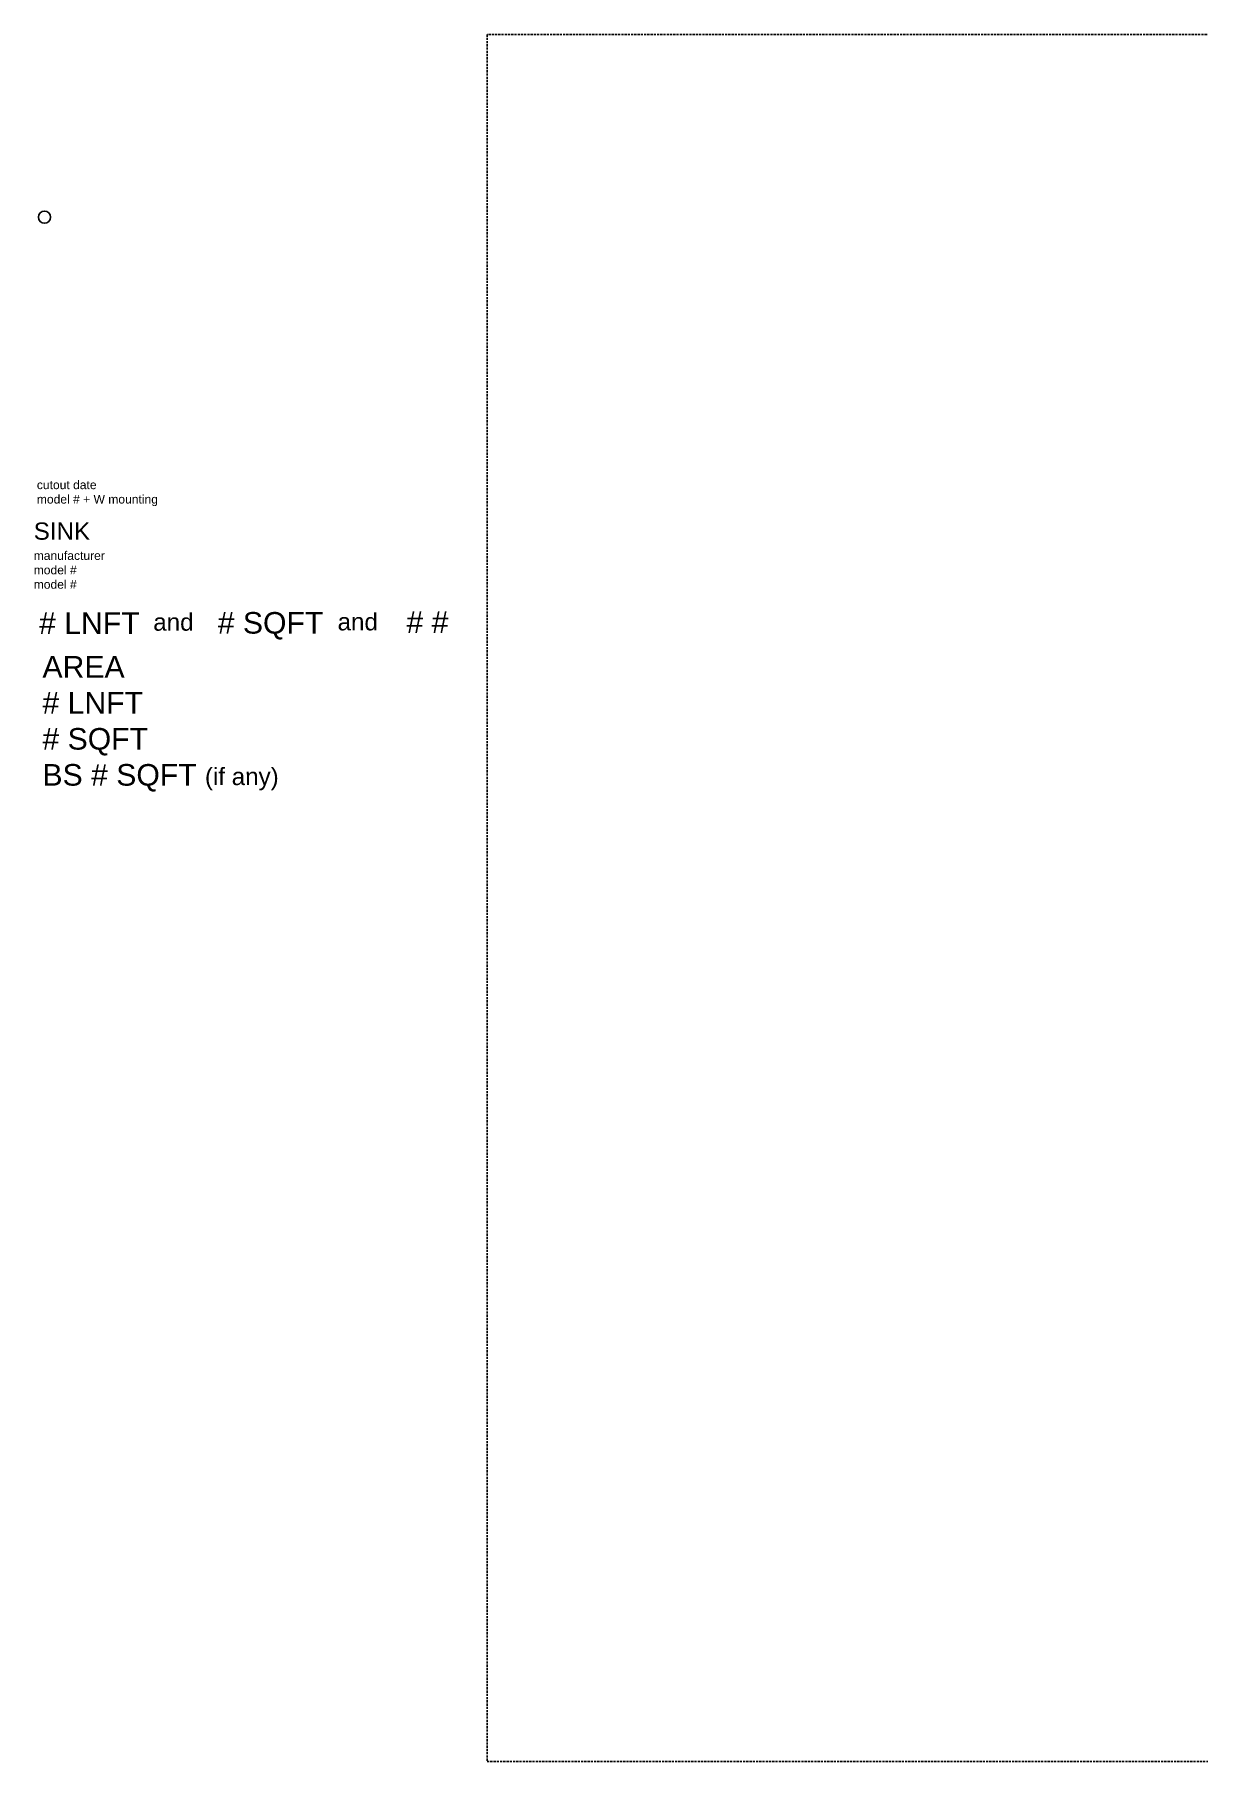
# Model space of a CAD drawing. Extents: x -347 to 953, y -714 to 758.
# Drawn here: x 309.4 to 444.1, y -55.1 to 144.7 of the extents above; entities that cross this region are included whole.
import ezdxf
from ezdxf.enums import TextEntityAlignment as Align

# ---------------------------------------------------------------- set-up
doc = ezdxf.new("R2010")
doc.units = 0
doc.header["$MEASUREMENT"] = 0
doc.linetypes.add('DASHED', pattern=[0.75, 0.5, -0.25])
doc.layers.get('0').update_dxf_attribs({"linetype": 'CONTINUOUS'})
doc.layers.add('No Print', color=8, linetype='CONTINUOUS', plot=False)
doc.layers.add('Reference', color=7, linetype='CONTINUOUS', transparency=0.5)
doc.styles.add('Model Text', font='arial.ttf', dxfattribs={"height": 2})
doc.styles.get("Standard").update_dxf_attribs({"font": 'arial.ttf'})

msp = doc.modelspace()

# ---------------------------------------------------------------- linework, layer by layer
at = {"color": 3, "linetype": 'Continuous'}
msp.add_circle((310.55614, 123.544988), 0.707983, dxfattribs=at)
at = {"layer": 'No Print', "linetype": 'DASHED', "ltscale": 0.5}
msp.add_lwpolyline([(361.781708, -55.14838), (646.82112, -55.14838), (646.82112, 144.680528), (361.781708, 144.680528)], close=True, dxfattribs=at)

# ---------------------------------------------------------------- texts
for s, p in [('# LNFT', (309.931001, 77.823023)), ('# SQFT', (330.606281, 77.855452)), ('# #', (352.458439, 77.937901))]:
    msp.add_text(s, height=2.5).set_placement(p, align=Align.TOP_LEFT)
at = {"linetype": 'Continuous', "attachment_point": 1, "style": 'Model Text'}
for s, insert, char_height in [('cutout date\\Pmodel # + W mounting', (309.675075, 93.07588), 1), ('{\\H2x;\\C3;SINK\\P\\H0.5x;manufacturer\\Pmodel #\\Pmodel #}', (309.312737, 88.222818), 1), ('{\\C3;AREA\\P}# LNFT\\P# SQFT{\\C3;\\P\\C6;BS # SQFT}', (310.321192, 72.767905), 2.5)]:
    msp.add_mtext_dynamic_manual_height_columns(s, width=29.66556514, gutter_width=10, heights=[0], dxfattribs=dict(at, insert=insert, char_height=char_height))
at = {"layer": 'Reference', "linetype": 'Continuous', "char_height": 2, "attachment_point": 1, "style": 'Model Text'}
for s, width, insert in [('and', 4.49726622, (323.146971, 77.696047)), ('and', 4.49726622, (344.48057, 77.73382)), ('(if any)', 12.21136784, (329.125577, 59.830276))]:
    msp.add_mtext_dynamic_manual_height_columns(s, width=width, gutter_width=10, heights=[0], dxfattribs=dict(at, insert=insert))

doc.saveas('drawing.dxf')
